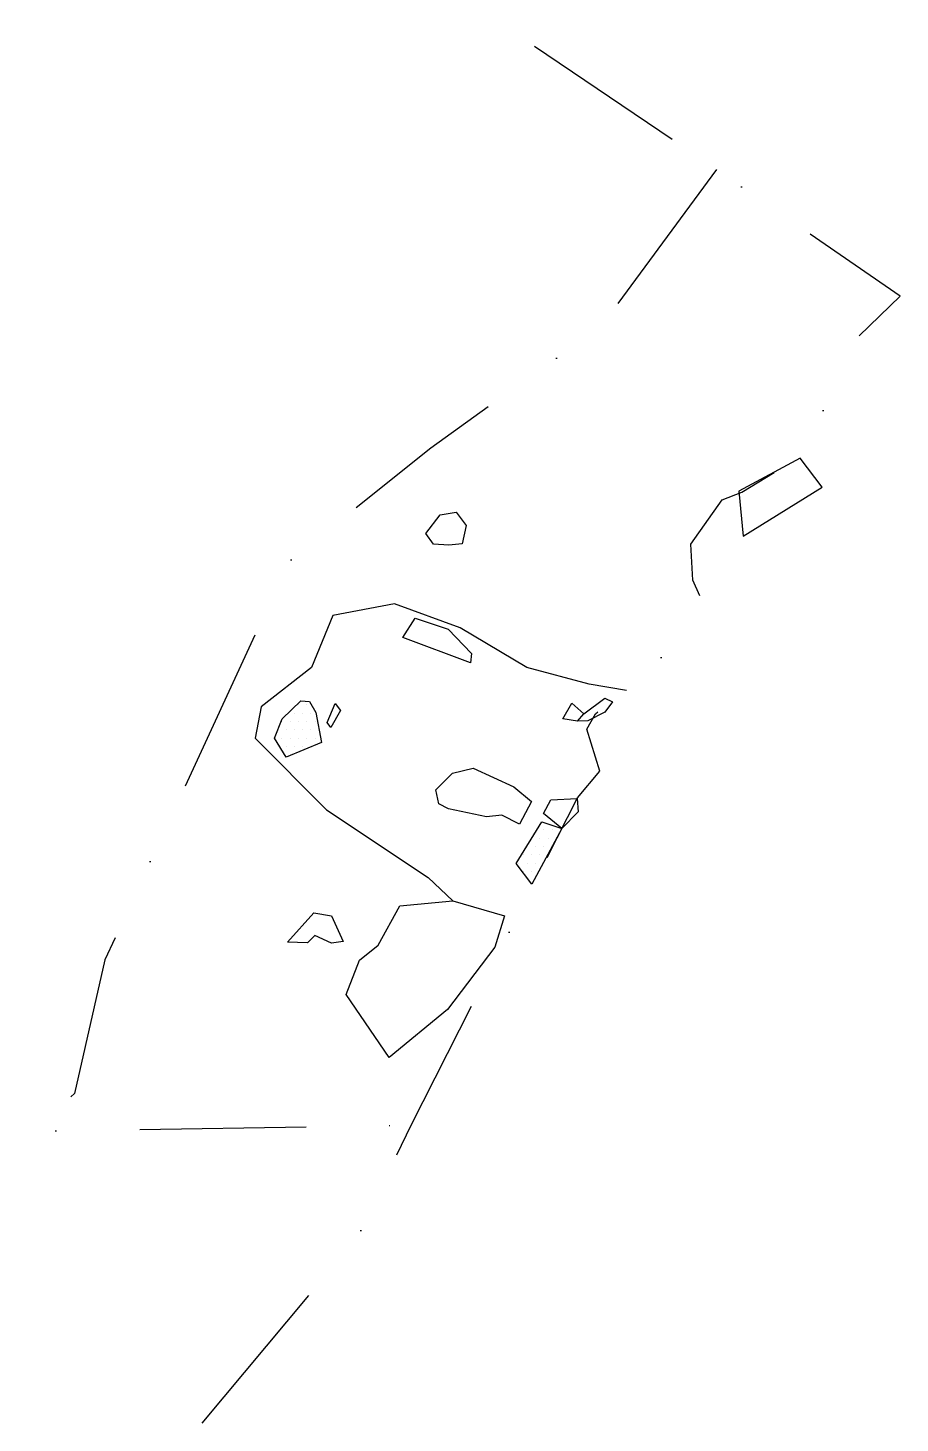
# Model space of a CAD drawing. Header units: metres. Extents: x -101 to 30, y -1730 to -1521.
import ezdxf

# ---------------------------------------------------------------- set-up
doc = ezdxf.new("R2010")
doc.units = ezdxf.units.M
doc.header["$LTSCALE"] = 25
doc.header["$MEASUREMENT"] = 0
doc.linetypes.add('STRICHPUNKTX2', pattern=[2, 1, -0.5, 0, -0.5])
doc.layers.get('0').update_dxf_attribs({"linetype": 'CONTINUOUS'})
for name, color, linetype in [('BEFUND', 1, 'CONTINUOUS'), ('GRABUNGSGRENZE', 3, 'STRICHPUNKTX2'), ('STEINE', 4, 'CONTINUOUS'), ('STEINESCHRAFF', 4, 'CONTINUOUS')]:
    doc.layers.add(name, color=color, linetype=linetype)

# ---------------------------------------------------------------- blocks, each defined once
blk = doc.blocks.new('*X1')
at = {"color": 0}
for p, q in [((-60, -1622.5), (-60, -1622.5)), ((-58.75, -1622.5), (-58.75, -1622.5)), ((-60.625, -1623.75), (-60.625, -1623.75)), ((-59.375, -1623.75), (-59.375, -1623.75)), ((-58.125, -1623.75), (-58.125, -1623.75)), ((-62.5, -1625), (-62.5, -1625)), ((-61.875, -1626.25), (-61.875, -1626.25)), ((-61.25, -1625), (-61.25, -1625)), ((-60.625, -1626.25), (-60.625, -1626.25)), ((-60, -1625), (-60, -1625)), ((-59.375, -1626.25), (-59.375, -1626.25)), ((-58.75, -1625), (-58.75, -1625)), ((-58.125, -1626.25), (-58.125, -1626.25)), ((-57.5, -1625), (-57.5, -1625)), ((-62.5, -1627.5), (-62.5, -1627.5)), ((-61.875, -1628.75), (-61.875, -1628.75)), ((-61.25, -1627.5), (-61.25, -1627.5)), ((-60.625, -1628.75), (-60.625, -1628.75)), ((-60, -1627.5), (-60, -1627.5)), ((-59.375, -1628.75), (-59.375, -1628.75)), ((-58.75, -1627.5), (-58.75, -1627.5)), ((-58.125, -1628.75), (-58.125, -1628.75)), ((-57.5, -1627.5), (-57.5, -1627.5)), ((-61.25, -1630), (-61.25, -1630)), ((-23.125, -1641.25), (-23.125, -1641.25)), ((-21.875, -1641.25), (-21.875, -1641.25)), ((-20.625, -1641.25), (-20.625, -1641.25)), ((-23.75, -1642.5), (-23.75, -1642.5)), ((-22.5, -1642.5), (-22.5, -1642.5)), ((-21.25, -1642.5), (-21.25, -1642.5)), ((-26.25, -1645), (-26.25, -1645)), ((-25.625, -1643.75), (-25.625, -1643.75)), ((-25, -1645), (-25, -1645)), ((-24.375, -1643.75), (-24.375, -1643.75)), ((-23.75, -1645), (-23.75, -1645)), ((-23.125, -1643.75), (-23.125, -1643.75)), ((-21.875, -1643.75), (-21.875, -1643.75)), ((-26.875, -1646.25), (-26.875, -1646.25)), ((-26.25, -1647.5), (-26.25, -1647.5)), ((-25.625, -1646.25), (-25.625, -1646.25)), ((-25, -1647.5), (-25, -1647.5)), ((-24.375, -1646.25), (-24.375, -1646.25))]:
    blk.add_line(p, q, dxfattribs=at)

msp = doc.modelspace()

# ---------------------------------------------------------------- linework, layer by layer
at = {"layer": 'BEFUND'}
for points in [[(-39.7, -1598.32), (-40.85, -1596.73), (-38.73, -1593.95), (-36.28, -1593.52), (-34.82, -1595.53), (-35.42, -1598.27), (-37.41, -1598.5), (-39.7, -1598.32)], [(-10.73, -1620.33), (-16.32, -1619.35), (-25.66, -1616.89), (-35.68, -1610.9), (-45.57, -1607.32), (-54.86, -1609.03), (-58.03, -1616.87), (-65.63, -1622.79), (-66.49, -1627.51), (-55.78, -1638.26), (-40.53, -1648.44), (-36.8, -1651.95)]]:
    msp.add_lwpolyline(points, dxfattribs=at)
at = {"layer": 'GRABUNGSGRENZE', "flags": 128}
for points in [[(-74.46, -1730.41), (-51.03, -1702.32), (-43.08, -1685.66), (-18.06, -1636.44), (-14.7, -1632.46), (-16.66, -1626.12), (-15.36, -1623.84), (-4.49, -1614.5), (1.54, -1608.77), (-0.74, -1603.75), (-1.03, -1598.34), (3.69, -1591.67), (6.61, -1590.54), (16.21, -1584.7), (22.99, -1568.22), (30.41, -1561.08), (2.83, -1542.04), (-28.7, -1520.76)], [(2.83, -1542.04), (-14.53, -1565.62), (-40.13, -1583.9), (-61.49, -1601), (-89.08, -1660.78), (-93.66, -1680.9), (-100.66, -1686.57), (-43.08, -1685.66)]]:
    msp.add_lwpolyline(points, dxfattribs=at)
at = {"layer": 'STEINE'}
for points in [[(6.2, -1590.38), (6.83, -1597.11), (18.69, -1589.77), (15.38, -1585.4), (6.2, -1590.38)], [(-44.31, -1612.38), (-42.44, -1609.44), (-37.52, -1611.13), (-33.99, -1614.75), (-34.16, -1616.17), (-44.31, -1612.38)], [(-61.85, -1630.35), (-63.6, -1627.47), (-62.44, -1624.58), (-59.66, -1621.86), (-58.34, -1621.98), (-57.39, -1623.63), (-56.53, -1628.12), (-61.85, -1630.35)], [(-55.67, -1625.12), (-54.47, -1622.29), (-53.67, -1623.31), (-55.12, -1625.9), (-55.67, -1625.12)], [(-18.07, -1624.93), (-20.26, -1624.6), (-18.9, -1622.22), (-17.14, -1623.82)], [(-18.07, -1624.93), (-17.14, -1623.82), (-13.95, -1621.46), (-12.79, -1622.04), (-13.98, -1623.6), (-16.54, -1624.9)], [(-16.54, -1624.9), (-18.07, -1624.93)], [(-38.91, -1637.36), (-39.34, -1635.26), (-36.87, -1632.75), (-33.75, -1631.97), (-27.62, -1634.8), (-25, -1637.02), (-26.77, -1640.41), (-29.46, -1639.05), (-31.75, -1639.33), (-37.44, -1638.09), (-38.91, -1637.36)], [(-20.41, -1641.05), (-23.19, -1638.83), (-22.09, -1636.75), (-18.11, -1636.55), (-17.99, -1638.58), (-20.41, -1641.05)], [(-24.95, -1649.45), (-27.3, -1646.32), (-23.41, -1640.05), (-20.41, -1641.05), (-24.95, -1649.45)], [(-46.37, -1675.48), (-52.82, -1666.02), (-50.82, -1660.85), (-48.04, -1658.59), (-44.76, -1652.67), (-36.8, -1651.95), (-29.03, -1654.19), (-30.47, -1658.91), (-37.61, -1668.25), (-46.37, -1675.48)], [(-61.64, -1658.12), (-57.71, -1653.73), (-55.02, -1654.17), (-53.28, -1658.02), (-55.02, -1658.3), (-57.55, -1657.15), (-58.63, -1658.26), (-61.64, -1658.12)]]:
    msp.add_lwpolyline(points, dxfattribs=at)

# ---------------------------------------------------------------- block references
at = {"layer": 'STEINESCHRAFF'}
msp.add_blockref('*X1', (0, 0), dxfattribs=at)

doc.saveas('drawing.dxf')
